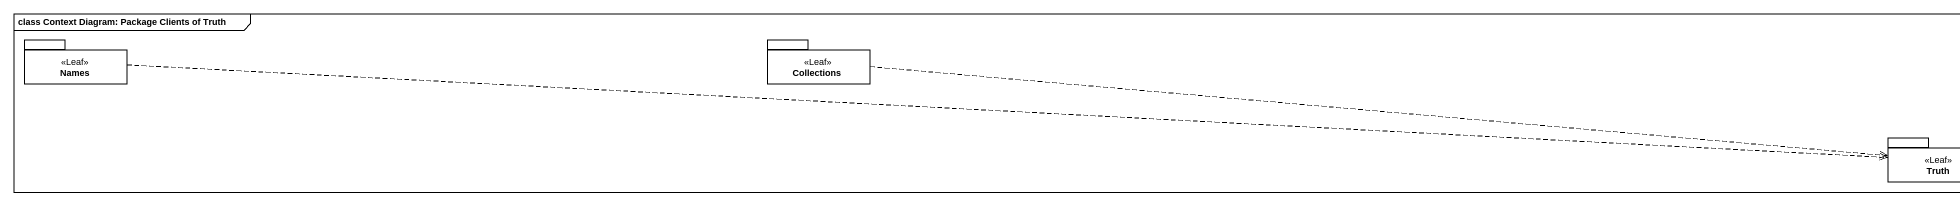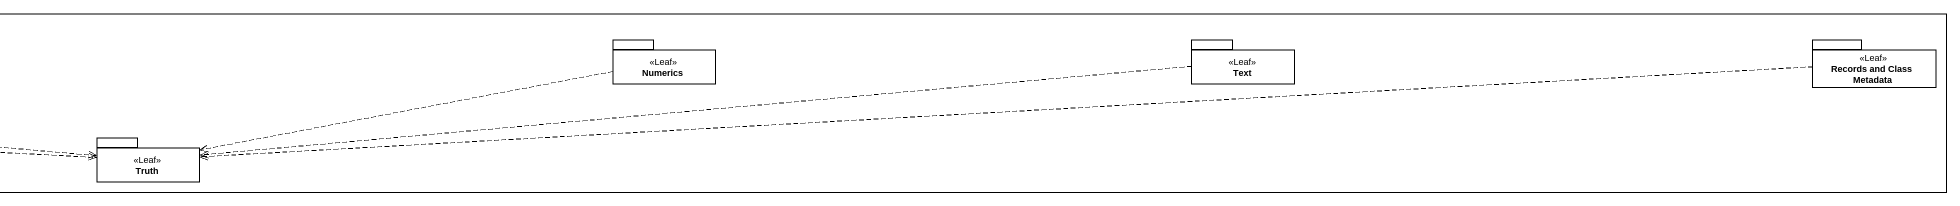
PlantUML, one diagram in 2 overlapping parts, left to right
@startuml
mainframe class Context Diagram: Package Clients of Truth
package Names <<Leaf>> {
}
package "Collections" as Collections_ <<Leaf>> {
}
package Numerics <<Leaf>> {
}
package Text <<Leaf>> {
}
package "Records and Class Metadata" as Records_and_Class_Metadata <<Leaf>> {
}
package Truth <<Leaf>> {
}
Names .right.> Truth
Collections_ .right.> Truth
Numerics .left.> Truth
Text .left.> Truth
Records_and_Class_Metadata .left.> Truth
@enduml
